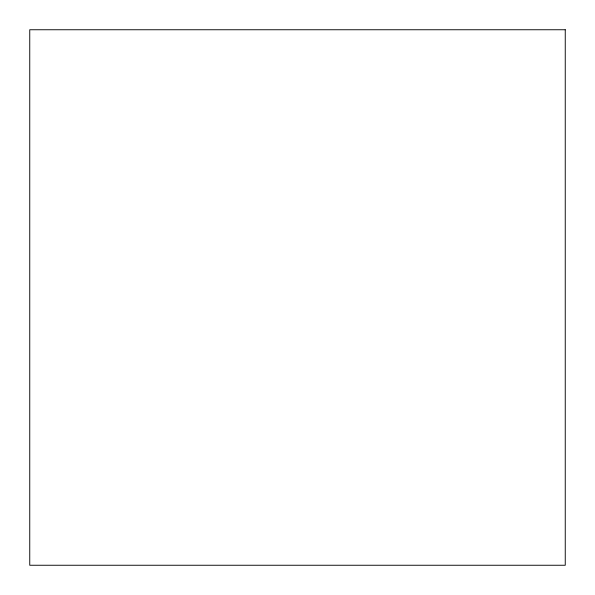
<?xml version="1.0" encoding="UTF-8"?>
<svg xmlns="http://www.w3.org/2000/svg" width="595" height="595" viewBox="0 0 595 595"><rect width="100%" height="100%" fill="white"/><g stroke="black" fill="none" stroke-linecap="round" stroke-linejoin="round"><path stroke-width="0.89" d="M565.25 29.75L29.75 29.75L29.75 565.25L565.25 565.25L565.25 29.75"/></g></svg>
